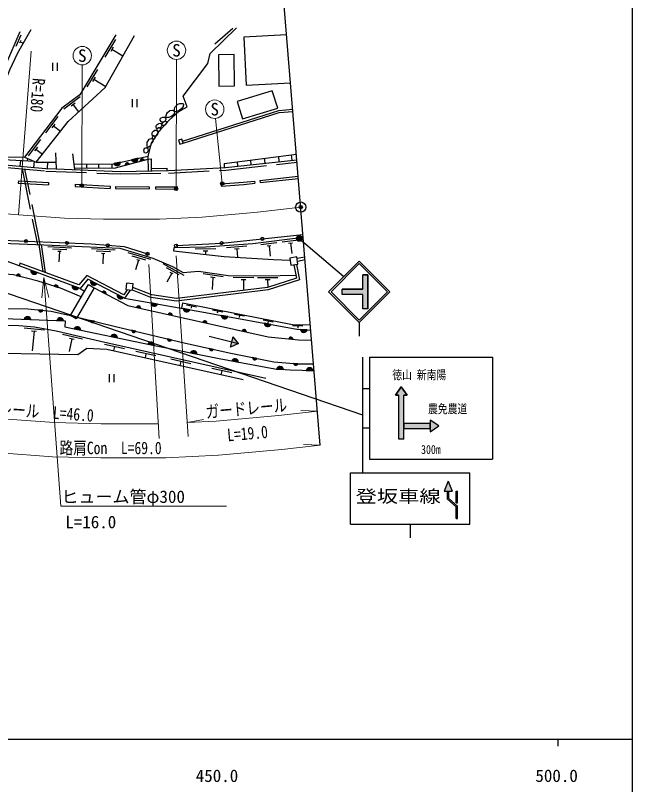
# Model space of a CAD drawing. Units: millimetres at full size, sheet at 1:1000; details may follow other scales. Extents: x 40000 to 680000, y 20000 to 380000.
# Drawn here: x 488408 to 579000, y 198357 to 311181 of the extents above; entities that cross this region are included whole.
import ezdxf
from ezdxf.enums import TextEntityAlignment as Align

# ---------------------------------------------------------------- set-up
doc = ezdxf.new("R2010")
doc.units = ezdxf.units.MM
doc.header["$LTSCALE"] = 1000
doc.header["$PDMODE"] = 32
doc.header["$PDSIZE"] = 500
doc.linetypes.add('CHAIN', pattern=[18.5, 12, -1.5, 3.5, -1.5])
doc.linetypes.add('DASHED', pattern=[7.5, 6, -1.5])
for name, color, linetype, lineweight in [('M-BGD', 7, 'Continuous', 25), ('M-BMK', 2, 'CHAIN', 13), ('M-BMK-OTRS', 5, 'Continuous', 25), ('M-BMK-SRVR', 3, 'Continuous', 25), ('M-STR-HTXT', 7, 'Continuous', 13), ('M-STR-STRC', 7, 'Continuous', 25), ('M-TTL-BAND', 7, 'Continuous', 25)]:
    doc.layers.add(name, color=color, linetype=linetype, lineweight=lineweight)
doc.layers.add('M-OTRS', color=6, linetype='Continuous')
doc.styles.add('ＭＳ ゴシック', font='')
doc.styles.get('ＭＳ ゴシック').set_extended_font_data('MS Gothic')

# ---------------------------------------------------------------- blocks, each defined once
blk = doc.blocks.new('open_arrow')
at = {"color": 0, "linetype": 'Continuous', "lineweight": -2}
blk.add_lwpolyline([(7.5, 1.25), (0, 0), (7.5, -1.25)], dxfattribs=at)

msp = doc.modelspace()

# ---------------------------------------------------------------- hatches: boundary and pattern name
at = {"layer": 'M-BGD'}
for points in [[(506417, 290221, -0.82183), (505449, 290008)], [(506736, 289782), (507341, 289942, 0.84072)], [(503839, 289653, -0.82183), (502871, 289440)], [(504534, 289196), (505139, 289357, 0.84072)], [(488540, 273032), (489146, 272875, 0.84072)], [(491609, 273455, -0.82183), (490680, 273799)], [(500354, 271792, -0.82183), (499475, 272249)], [(494677, 271289), (494079, 271474, -0.84072)], [(497671, 271208, -0.82183), (496742, 271552)], [(501714, 270315), (501158, 270604, -0.84072)], [(504243, 269772, -0.82183), (503363, 270229)], [(506798, 268227), (506187, 268364, -0.84072)], [(509282, 268829, -0.82183), (508306, 269000)], [(491809, 267988), (492432, 267924, -0.84072)], [(511422, 267194), (510811, 267330, -0.84072)], [(514018, 267998, -0.82183), (513042, 268169)], [(489697, 266604, -0.82183), (490687, 266569)], [(494499, 266435, -0.82183), (495489, 266400)], [(500009, 266309), (499400, 266454, 0.84072)], [(516519, 266054), (515908, 266191, -0.84072)], [(519600, 266993, -0.82183), (518626, 267170)], [(497041, 265196, -0.82183), (498011, 264994)], [(525916, 265841, -0.82183), (524941, 266019)], [(502424, 264076, -0.82183), (503394, 263874)], [(506073, 264864), (505464, 265009, 0.84072)], [(521136, 263033), (520000, 262497), (520196, 263271), (520392, 264045)], [(521694, 264897), (522305, 264761, 0.84072)], [(531246, 265051, -0.82183), (530257, 265112)], [(507846, 262948, -0.82183), (508816, 262746)], [(510718, 263755), (511327, 263609, -0.84072)], [(529145, 263687), (528523, 263748, -0.84072)], [(514108, 261697, -0.82183), (515080, 261504)], [(516863, 262337), (517473, 262199, -0.84072)], [(520163, 260515, -0.82183), (521137, 260333)], [(523222, 260980), (523836, 260856, -0.84072)], [(526757, 259314, -0.82183), (527745, 259243)], [(529881, 260095), (529256, 260140, 0.84072)], [(531109, 259109, -0.82183), (532099, 259083)]]:
    msp.add_hatch(color=256, dxfattribs=at).paths.add_polyline_path(points)
at = {"layer": 'M-STR-STRC'}
for points in [[(518998, 286651, -1), (518559, 286412, -1)], [(498384, 286344, -1), (497945, 286105, -1)], [(512215, 285866, -1), (511776, 285627, -1)], [(529736, 278242, -1), (530411, 278672, -0.41421), (530288, 278120, -0.41421)], [(539380, 270256), (539380, 268131), (540130, 268131), (540130, 273131), (539380, 273131), (539380, 271006), (536380, 271006), (536380, 270256)], [(544678, 249031), (545428, 249031), (545428, 255457), (545928, 255457), (545053, 256707), (544178, 255457), (544678, 255457)], [(549303, 251332), (549303, 251832), (550553, 250957), (549303, 250082), (549303, 250582)], [(550553, 250957), (549303, 250082), (549303, 250582), (549303, 251332), (549303, 251832)], [(545428, 251332), (549303, 251332), (549303, 250582), (545428, 250582)], [(551930, 242885), (551361, 241421), (552499, 241421)], [(551830, 240228), (553087, 239122), (553087, 237380), (553287, 237380), (553287, 239212), (552030, 240319), (552030, 241421), (551830, 241421)], [(553287, 241421), (553087, 241421), (553087, 239693), (553287, 239693)]]:
    msp.add_hatch(color=256, dxfattribs=at).paths.add_polyline_path(points)

# ---------------------------------------------------------------- linework, layer by layer
at = {"layer": 'M-BGD'}
for p, q in [((517696, 307017), (520324, 309319)), ((489187, 308268), (488477, 306614)), ((489191, 307516), (489025, 307130)), ((489108, 307323), (489587, 307117)), ((503109, 307643), (501556, 305077)), ((502770, 306504), (502408, 305905)), ((502589, 306205), (504203, 305228)), ((493860, 304201), (493860, 303028)), ((494560, 304201), (494560, 303028)), ((500446, 303244), (498892, 300678)), ((500107, 302105), (499745, 301506)), ((499926, 301805), (501665, 300753)), ((497925, 299215), (495515, 297428)), ((497180, 298289), (496618, 297872)), ((496899, 298080), (497680, 297027)), ((505543, 298905), (505543, 297731)), ((506243, 298905), (506243, 297731)), ((494663, 296344), (492848, 293955)), ((494206, 295247), (493783, 294689)), ((493995, 294968), (495023, 294187)), ((492090, 292956), (490275, 290567)), ((491633, 291859), (491209, 291302)), ((491421, 291580), (492392, 290842)), ((480484, 290417), (491169, 289795)), ((490188, 290187), (490158, 289854)), ((494287, 291020), (494393, 288664)), ((496777, 290887), (497074, 288562)), ((506417, 290221), (505449, 290008)), ((519037, 289464), (529649, 290829)), ((522897, 289960), (522972, 289276)), ((524934, 290222), (525013, 289501)), ((527002, 290489), (527086, 289728)), ((528905, 290733), (528993, 289938)), ((489159, 289912), (489083, 289066)), ((491157, 289800), (491075, 288886)), ((493104, 289673), (493067, 288714)), ((498869, 289384), (498865, 288787)), ((500632, 289402), (500628, 288776)), ((502578, 289421), (502574, 288765)), ((503839, 289653), (502871, 289440)), ((504534, 289196), (505139, 289357)), ((506736, 289782), (507341, 289942)), ((519037, 289464), (519069, 288859)), ((520939, 289708), (521010, 289061)), ((488856, 286900), (488838, 286581)), ((488838, 286581), (493253, 286328)), ((488856, 286900), (493271, 286647)), ((493271, 286647), (493253, 286328)), ((523501, 286886), (523535, 286568)), ((524302, 286973), (529916, 287581)), ((524302, 286973), (524336, 286655)), ((524336, 286655), (529942, 287263)), ((497206, 286422), (497187, 286102)), ((497187, 286102), (502320, 285809)), ((497206, 286422), (502338, 286128)), ((502338, 286128), (502320, 285809)), ((503092, 286103), (503089, 285783)), ((503089, 285783), (508055, 285737)), ((503092, 286103), (508058, 286056)), ((508058, 286056), (508055, 285737)), ((508953, 286048), (508950, 285728)), ((508950, 285728), (512271, 285697)), ((508953, 286048), (512261, 286017)), ((512103, 286019), (512100, 285699)), ((518577, 286473), (518600, 286154)), ((491852, 277568), (492415, 273597)), ((492216, 277555), (492782, 273462)), ((526792, 277802), (524410, 277507)), ((529946, 278194), (527565, 277898)), ((529070, 277783), (528515, 277714)), ((528792, 277748), (528977, 276259)), ((496653, 277063), (493157, 277229)), ((495940, 276797), (493842, 276896)), ((495121, 276535), (494632, 276558)), ((494877, 276547), (494806, 275048)), ((503073, 276760), (499577, 276925)), ((502360, 276493), (500262, 276592)), ((517812, 276951), (514814, 276868)), ((516671, 276619), (515971, 276600)), ((516321, 276610), (516335, 276128)), ((522401, 277309), (519408, 277112)), ((521273, 276934), (520575, 276888)), ((520924, 276911), (521004, 275697)), ((525916, 277391), (525360, 277322)), ((525638, 277357), (525822, 275868)), ((501542, 276231), (501052, 276254)), ((501297, 276243), (501226, 274745)), ((508312, 275360), (504956, 276351)), ((507556, 275270), (505542, 275865)), ((506699, 275211), (506229, 275350)), ((529752, 275556), (530884, 275779)), ((529817, 275138), (530918, 275355)), ((489086, 274823), (488945, 274442)), ((506464, 275280), (506039, 273842)), ((513187, 273050), (510122, 274739)), ((491609, 273455), (490680, 273799)), ((512429, 273125), (510590, 274138)), ((511365, 273369), (510641, 272055)), ((511579, 273251), (511150, 273487)), ((518918, 272833), (515950, 273273)), ((488540, 273032), (489146, 272875)), ((500354, 271792), (499475, 272249)), ((517736, 272705), (517044, 272807)), ((517390, 272756), (517315, 270953)), ((523397, 272670), (520397, 272715)), ((522242, 272388), (521542, 272398)), ((521892, 272393), (521870, 270893)), ((526932, 272711), (523932, 272678)), ((525785, 272399), (525085, 272391)), ((525435, 272395), (525447, 271292)), ((494079, 271474), (494677, 271289)), ((497671, 271208), (496742, 271552)), ((497894, 271125), (498566, 270734)), ((501158, 270604), (501714, 270315)), ((504243, 269772), (503363, 270229)), ((509282, 268829), (508306, 269000)), ((515001, 268409), (513529, 268695)), ((514265, 268552), (514208, 268257)), ((492432, 267924), (491809, 267988)), ((506187, 268364), (506798, 268227)), ((514018, 267998), (513042, 268169)), ((518836, 267665), (517364, 267951)), ((518100, 267808), (518043, 267513)), ((489697, 266604), (490687, 266569)), ((494499, 266435), (495489, 266400)), ((500009, 266309), (499400, 266454)), ((510811, 267330), (511422, 267194)), ((519600, 266993), (518626, 267170)), ((522042, 267043), (520570, 267329)), ((521306, 267186), (521249, 266891)), ((526244, 266194), (524773, 266489)), ((525509, 266342), (525450, 266048)), ((492667, 265003), (489681, 265295)), ((497041, 265196), (498011, 264994)), ((515908, 266191), (516519, 266054)), ((525916, 265841), (524941, 266019)), ((530599, 265605), (529100, 265630)), ((529849, 265618), (529844, 265318)), ((491493, 264817), (490796, 264885)), ((491145, 264851), (490864, 261984)), ((498241, 263679), (495320, 264362)), ((502424, 264076), (503394, 263874)), ((506073, 264864), (505464, 265009)), ((516859, 264117), (521136, 263033)), ((520000, 262497), (520392, 264045)), ((521136, 263033), (520392, 264045)), ((521694, 264897), (522305, 264761)), ((531246, 265051), (530257, 265112)), ((496712, 263729), (496283, 261893)), ((497053, 263649), (496371, 263808)), ((504402, 262272), (501475, 262929)), ((507846, 262948), (508816, 262746)), ((511327, 263609), (510718, 263755)), ((521136, 263033), (520000, 262497)), ((528523, 263748), (529145, 263687)), ((502938, 262600), (502807, 262015)), ((509032, 261232), (506105, 261889)), ((517473, 262199), (516863, 262337)), ((507569, 261561), (507437, 260976)), ((514142, 260086), (511215, 260743)), ((514108, 261697), (515080, 261504)), ((523836, 260856), (523222, 260980)), ((512678, 260414), (512547, 259829)), ((520163, 260515), (521137, 260333)), ((529881, 260095), (529256, 260140)), ((502179, 258538), (502179, 257364)), ((502879, 258538), (502879, 257364)), ((520174, 258732), (517247, 259389)), ((518711, 259060), (518579, 258475)), ((526757, 259314), (527745, 259243)), ((531109, 259109), (532099, 259083))]:
    msp.add_line(p, q, dxfattribs=at)
at = {"layer": 'M-BGD', "linetype": 'DASHED'}
for p, q in [((489391, 288660), (491660, 277574)), ((492040, 277561), (489809, 288622)), ((508307, 269811), (505602, 270866)), ((508451, 270178), (505639, 271275))]:
    msp.add_line(p, q, dxfattribs=at)
at = {"layer": 'M-BGD'}
for points in [[(507952, 288381), (507884, 290544), (508408, 292424), (509542, 294225), (510983, 295837), (512419, 297086), (513618, 297758), (513014, 299321), (516654, 304105), (517000, 305600), (520873, 309365)], [(481448, 294163), (482964, 297147), (485404, 300759), (487000, 303935), (489099, 308822)], [(482937, 293778), (485241, 298000), (486659, 300892), (487601, 303186), (488778, 305687), (490708, 309095)], [(503173, 308328), (497847, 299530), (495236, 297594), (489744, 290365)], [(491473, 289674), (496162, 295636), (501579, 300601), (505912, 308239)], [(528214, 308325), (521915, 307979), (522302, 300954), (528792, 301280)], [(512944, 292746), (527053, 297245), (529109, 297414)], [(513039, 292447), (527114, 296935), (529135, 297101)], [(510102, 295544), (509924, 295541), (509782, 295633), (509659, 295826), (509675, 296004), (509792, 296152), (510046, 296254), (510296, 296274), (510449, 296162), (510510, 295999), (510484, 295918), (510382, 295719)], [(509486, 294703), (509382, 294668), (509305, 294614), (509105, 294612), (509074, 294777), (509074, 294920), (509142, 295062), (509243, 295170), (509347, 295268), (509453, 295324), (509622, 295349), (509779, 295314), (509890, 295205), (509892, 295094), (509867, 294981), (509796, 294852), (509695, 294744), (509549, 294705)], [(509203, 294235), (509178, 294388), (509198, 294499), (509281, 294597), (509382, 294668), (509486, 294703), (509549, 294705), (509700, 294685), (509731, 294632), (509731, 294436), (509542, 294225), (509395, 294120), (509304, 294119)], [(479123, 289967), (492899, 288721), (494393, 288664)], [(479165, 290424), (489744, 290365), (491473, 289674), (494347, 289673)], [(494393, 288664), (503776, 288307), (510862, 288432), (519267, 288870), (529716, 290017)], [(496971, 289365), (502795, 289423), (507884, 290544)], [(497044, 288798), (502905, 288763), (507898, 290091)], [(507898, 290091), (508326, 290122), (508357, 288388)], [(508351, 288722), (510629, 288775), (510637, 288428)], [(518577, 286473), (521905, 286713), (523501, 286886)], [(518600, 286154), (521933, 286395), (523535, 286568)], [(511988, 277407), (518733, 277785), (530616, 279045)], [(457507, 256843), (462146, 263964), (465068, 267892), (468313, 270470), (470366, 271952), (473694, 273992), (477472, 275845), (480555, 277001), (483524, 277710), (485302, 277800), (493812, 277498), (503720, 277029), (508600, 275588), (511461, 274343), (513040, 273473), (515301, 273672), (519655, 273027), (523332, 272971), (527250, 273015), (529568, 273078)], [(464923, 268343), (469873, 272096), (475630, 275453), (478714, 276800), (482762, 278061), (485311, 278279), (499577, 277653), (504371, 277271), (507798, 276209)], [(530654, 278584), (523258, 277666), (516305, 277209), (511683, 277082), (511608, 276671), (519065, 275815), (526296, 275375), (528725, 275263)], [(505246, 270898), (504414, 269683), (499022, 272484), (497894, 271125), (487268, 275064), (485060, 275164), (482011, 274495)], [(498067, 269878), (495046, 271174), (491753, 272196), (488152, 273133), (485651, 273336), (483651, 273178), (482403, 273023), (482011, 274495)], [(504828, 270935), (504334, 270187), (498878, 273009), (497709, 271646), (489086, 274823)], [(529662, 274657), (530093, 272371), (525503, 270906), (512036, 269260), (508307, 269811)], [(529284, 274586), (529652, 272634), (525421, 271283), (512041, 269648), (508451, 270178)], [(499972, 271221), (504924, 268646), (525514, 264043), (529973, 263606), (531889, 263526)], [(504414, 269683), (515777, 267690), (529737, 265145), (531766, 265019)], [(531707, 265737), (529064, 265781), (521335, 267333), (512915, 268967), (512783, 268215)], [(467028, 257834), (470449, 261098), (474103, 263880), (477496, 265845), (480562, 266991), (483876, 267807), (486946, 268176), (490224, 268152), (493678, 267795), (496477, 267149), (502931, 265614), (513370, 263121), (520017, 261628), (526332, 260352), (529871, 260096), (532173, 260066)], [(468783, 258028), (472641, 261203), (476802, 264013), (480661, 265618), (483947, 266363), (486769, 266707), (495704, 266393), (495672, 265481), (508331, 262847), (518338, 260855), (526511, 259331), (528738, 259172), (532254, 259079)], [(525164, 257919), (500920, 263361), (494409, 264884), (491203, 265448), (488908, 265672), (486978, 265711), (483963, 265360), (480911, 264522), (478802, 263721), (476422, 262667), (473010, 260282), (470567, 258255)], [(480369, 262179), (480863, 261722), (497556, 261445), (498917, 262380), (501838, 262247), (521820, 257758)]]:
    msp.add_lwpolyline(points, dxfattribs=at)
for points in [[(518292, 300804), (520590, 300838), (520522, 305442), (518224, 305408)], [(521763, 295993), (526909, 297590), (526119, 300136), (520973, 298539)], [(511768, 297054), (511779, 297503), (511932, 297803), (512253, 298165), (512564, 298266), (512986, 298272), (513108, 298149), (513042, 297834), (512823, 297544), (512441, 297244), (512120, 297086)], [(510449, 296162), (510617, 296815), (510740, 296952), (511060, 297207), (511519, 297293), (511768, 297054), (511763, 296830), (511585, 296545), (511249, 296326), (510913, 296204), (510750, 296189)], [(510327, 295103), (510140, 295027), (510054, 295042), (509946, 295077), (509890, 295205), (510102, 295544), (510382, 295719), (510540, 295638), (510573, 295378)], [(508778, 293500), (508687, 293493), (508561, 293531), (508491, 293617), (508481, 293910), (508526, 294038), (508672, 294215), (508862, 294333), (509001, 294338), (509203, 294235), (509304, 294119), (509324, 293879), (509126, 293564), (508948, 293468), (508852, 293437)], [(508532, 293098), (508544, 293213), (508531, 293286), (508541, 293359), (508614, 293442), (508687, 293493), (508778, 293500), (508852, 293437), (508854, 293384), (508879, 293172), (508807, 293058), (508675, 293039)], [(507815, 291734), (507733, 292049), (507738, 292336), (507752, 292573), (507879, 292806), (508030, 293016), (508176, 293093), (508368, 293102), (508532, 293098), (508573, 293011), (508564, 292673), (508408, 292424), (508247, 292052), (508110, 291963), (507950, 291832)], [(512527, 292288), (513039, 292447), (512853, 293046), (512341, 292887)], [(507893, 291387), (507774, 291095), (507560, 290972), (507346, 291009), (507277, 291364), (507300, 291565), (507419, 291702), (507546, 291775), (507715, 291770), (507815, 291734), (507866, 291674)], [(528838, 274530), (529885, 274692), (529722, 275751), (528674, 275589)], [(496477, 267149), (499134, 271709), (499972, 271221), (497315, 266661)], [(504616, 270954), (505602, 270866), (505686, 271805), (504700, 271894)]]:
    msp.add_lwpolyline(points, close=True, dxfattribs=at)
at = {"layer": 'M-BGD', "linetype": 'DASHED'}
msp.add_lwpolyline([(471748, 290255), (492875, 288345), (503772, 287930), (510875, 288056), (519298, 288494), (529757, 289643)], dxfattribs=at)
at = {"layer": 'M-BGD'}
for centre in [(489983, 278074), (495977, 277811), (501966, 277462), (511988, 277407), (518683, 277782), (524649, 278412), (507798, 276209)]:
    msp.add_circle(centre, 225, dxfattribs=at)
for centre, radius, start, end in [((505912, 290210), 505, 203.58446, 1.24265), ((507053, 289809), 318, 24.78023, 184.99796), ((503334, 289642), 505, 203.58446, 1.24265), ((504850, 289224), 318, 24.78023, 184.99796), ((488829, 272901), 318, 355.31274, 155.53047), ((491178, 273719), 505, 170.83279, 328.49098), ((499960, 272107), 505, 163.71948, 321.37767), ((494362, 271329), 318, 352.64508, 152.86281), ((497240, 271472), 505, 170.83279, 328.49098), ((501411, 270411), 318, 342.41888, 142.63662), ((503848, 270087), 505, 163.71948, 321.37767), ((506480, 268242), 318, 357.29005, 157.50778), ((508811, 269011), 505, 181.2213, 338.87949), ((492126, 268010), 318, 183.99406, 344.21179), ((511104, 267209), 318, 357.29005, 157.50778), ((513547, 268180), 505, 181.2213, 338.87949), ((490188, 266489), 505, 9.15898, 166.81717), ((494990, 266320), 505, 9.15898, 166.81717), ((499717, 266435), 318, 176.51261, 336.73034), ((516202, 266069), 318, 357.29005, 157.50778), ((519131, 267178), 505, 180.83856, 338.49675), ((497506, 264999), 505, 359.41463, 157.07282), ((525446, 266026), 505, 180.83856, 338.49675), ((502889, 263879), 505, 359.41463, 157.07282), ((505781, 264990), 318, 176.45976, 336.67749), ((521988, 264776), 318, 357.29005, 157.50778), ((530758, 265179), 505, 187.62331, 345.28151), ((508311, 262751), 505, 359.41463, 157.07282), ((511035, 263735), 318, 176.45976, 336.67749), ((528829, 263663), 318, 4.28771, 164.50545), ((514575, 261504), 505, 359.91708, 157.57528), ((517180, 262321), 318, 177.22853, 337.44626), ((520632, 260328), 505, 0.60835, 158.26654), ((523540, 260972), 318, 178.46949, 338.68723), ((527244, 259181), 505, 7.08136, 164.73955), ((529573, 260172), 318, 185.74473, 345.96246), ((531601, 258999), 505, 9.65701, 167.3152)]:
    msp.add_arc(centre, radius, start, end, dxfattribs=at)
at = {"layer": 'M-BMK'}
msp.add_lwpolyline([(381029, 292170), (397547, 290741), (417897, 288826), (434853, 287145), (459398, 284725), (480208, 282628), (488884, 281914), (495597, 281420), (501357, 281270), (509548, 281297), (515805, 281607), (523954, 282327), (530286, 283064)], dxfattribs=at)
at = {"layer": 'M-BMK-OTRS'}
msp.add_line((533149, 248161), (526852, 324933), dxfattribs=at)
at = {"layer": 'M-BMK-SRVR'}
msp.add_circle((530286, 283064), 750, dxfattribs=at)
at = {"layer": 'M-OTRS'}
msp.add_point((530286, 283064), dxfattribs=at)
at = {"layer": 'M-STR-HTXT'}
for p, q in [((488884, 281914), (490722, 305947)), ((511996, 285747), (512051, 304709)), ((498164, 286224), (498220, 303925)), ((518778, 286532), (517804, 296079)), ((513760, 249416), (512000, 275933)), ((509512, 249134), (508000, 274663)), ((532742, 253125), (530289, 253214)), ((513624, 251462), (516035, 251924)), ((533149, 248161), (530695, 248219))]:
    msp.add_line(p, q, dxfattribs=at)
for points in [[(492575, 272759), (495084, 239182), (519405, 239182)], [(467284, 253778), (477473, 252752), (486552, 252004), (494105, 251449), (501016, 251269), (509384, 251296)], [(513624, 251462), (517868, 251673), (527008, 252480), (532740, 253147)], [(468218, 248659), (477017, 247772), (486164, 247019), (493856, 246453), (500959, 246268), (510474, 246300), (518212, 246684), (527517, 247506), (533149, 248161)]]:
    msp.add_lwpolyline(points, dxfattribs=at)
for centre in [(512055, 306059), (498224, 305275), (517666, 297422)]:
    msp.add_circle(centre, 1350, dxfattribs=at)
at = {"layer": 'M-STR-STRC'}
for p, q in [((461413, 279270), (539359, 252572)), ((530073, 278457), (536631, 272882)), ((534381, 270632), (538881, 275132)), ((534734, 270632), (538881, 274778)), ((543381, 270632), (538881, 275132)), ((543028, 270632), (538881, 274778)), ((540130, 273131), (539380, 273131)), ((539380, 271006), (539380, 273131)), ((540130, 268131), (540130, 273131)), ((539380, 271006), (536380, 271006)), ((534381, 270632), (538881, 266131)), ((534734, 270632), (538881, 266485)), ((539380, 270256), (536380, 270256)), ((538881, 266485), (543028, 270632)), ((538881, 266132), (543381, 270632)), ((539380, 268131), (539380, 270256)), ((540130, 268131), (539380, 268131)), ((538881, 266131), (538881, 264131)), ((539359, 261072), (539359, 244072)), ((540359, 261072), (558431, 261072)), ((540359, 261072), (540359, 246072)), ((558431, 261072), (558431, 246072)), ((539359, 256447), (540359, 256447)), ((545053, 256707), (544178, 255457)), ((545928, 255457), (545053, 256707)), ((544178, 255457), (544678, 255457)), ((544678, 249031), (544678, 255457)), ((545428, 249031), (545428, 255457)), ((545428, 255457), (545928, 255457)), ((549303, 251832), (549303, 250082)), ((550553, 250957), (549303, 251832)), ((539359, 250697), (540359, 250697)), ((549303, 250082), (550553, 250957)), ((545428, 249031), (544678, 249031)), ((540359, 246072), (558431, 246072)), ((537600, 244072), (555100, 244072)), ((537600, 236572), (537600, 244072)), ((555100, 236572), (555100, 244072)), ((551930, 242885), (551361, 241421)), ((551930, 242885), (552499, 241421)), ((551361, 241421), (552499, 241421)), ((553087, 239693), (553087, 241421)), ((553087, 241421), (553287, 241421)), ((553287, 239693), (553287, 241421)), ((553087, 239693), (553287, 239693)), ((553087, 237380), (553287, 237380)), ((537600, 236572), (555100, 236572)), ((546350, 236572), (546350, 234572))]:
    msp.add_line(p, q, dxfattribs=at)
for points in [[(536380, 271006), (539380, 271006), (539380, 273131), (540130, 273131), (540130, 268131), (539380, 268131), (539380, 270256), (536380, 270256)], [(549303, 251832), (549303, 250082), (550553, 250957)], [(549303, 251332), (545428, 251332), (545428, 250582), (549303, 250582)]]:
    msp.add_lwpolyline(points, close=True, dxfattribs=at)
for points in [[(544678, 255457), (544178, 255457), (545053, 256707), (545928, 255457), (545428, 255457)], [(553087, 237380), (553087, 239122), (551830, 240228), (551830, 241421)], [(553287, 237380), (553287, 239212), (552030, 240319), (552030, 241421)]]:
    msp.add_lwpolyline(points, dxfattribs=at)
for centre, radius in [((518778, 286532), 250), ((498164, 286224), 250), ((511996, 285747), 250), ((530073, 278457), 400)]:
    msp.add_circle(centre, radius, dxfattribs=at)
at = {"layer": 'M-TTL-BAND'}
for p, q in [((579000, 20000), (579000, 370000)), ((40000, 205000), (579000, 205000)), ((568000, 205000), (568000, 204000))]:
    msp.add_line(p, q, dxfattribs=at)

# ---------------------------------------------------------------- block references
at = {"layer": 'M-STR-HTXT', "xscale": 400, "yscale": 400, "rotation": 274.3}
msp.add_blockref('open_arrow', (492575, 272759), dxfattribs=at)

# ---------------------------------------------------------------- texts
at = {"layer": 'M-STR-HTXT', "style": 'ＭＳ ゴシック'}
for p in [(512055, 306059), (498224, 305275), (517666, 297422)]:
    msp.add_text('S', height=1833, dxfattribs=at).set_placement(p, align=Align.MIDDLE_CENTER)
at = {"layer": 'M-STR-HTXT', "style": 'ＭＳ ゴシック', "width": 0.8}
for s, rotation, p in [('R=180', 265.625, (490235, 299580)), ('ガードレール  L=46.0 ', 355.793, (490329, 251726)), ('ガードレール', 5.047, (522438, 252077)), ('L=19.0', 5.047, (522604, 248413))]:
    msp.add_text(s, height=1833, rotation=rotation, dxfattribs=at).set_placement(p, align=Align.BOTTOM_CENTER)
msp.add_text('路肩Con  L=69.0 ', height=1833, dxfattribs=at).set_placement((502886, 246275), align=Align.BOTTOM_CENTER)
at = {"layer": 'M-STR-HTXT', "style": 'ＭＳ ゴシック'}
for s, p in [('ヒューム管φ300', (495158, 240587)), ('L=16.0', (495728, 236877))]:
    msp.add_text(s, height=1833, dxfattribs=at).set_placement(p, align=Align.MIDDLE_LEFT)
at = {"layer": 'M-STR-STRC', "style": 'ＭＳ ゴシック', "width": 0.8}
for s, p in [('徳山 新南陽', (547684, 257407)), ('農免農道', (551856, 252425)), ('300m', (549395, 246453))]:
    msp.add_text(s, height=1320, dxfattribs=at).set_placement(p, align=Align.BOTTOM_CENTER)
at = {"layer": 'M-STR-STRC', "style": 'ＭＳ ゴシック', "width": 1.25}
msp.add_text('登坂車線', height=1833, dxfattribs=at).set_placement((538327, 239169), align=Align.BOTTOM_LEFT)
at = {"layer": 'M-TTL-BAND', "style": 'ＭＳ ゴシック'}
for s, p in [('450.0', (518000, 198195)), ('500.0', (567844, 198195))]:
    msp.add_text(s, height=1833, dxfattribs=at).set_placement(p, align=Align.BOTTOM_CENTER)

doc.saveas('drawing.dxf')
